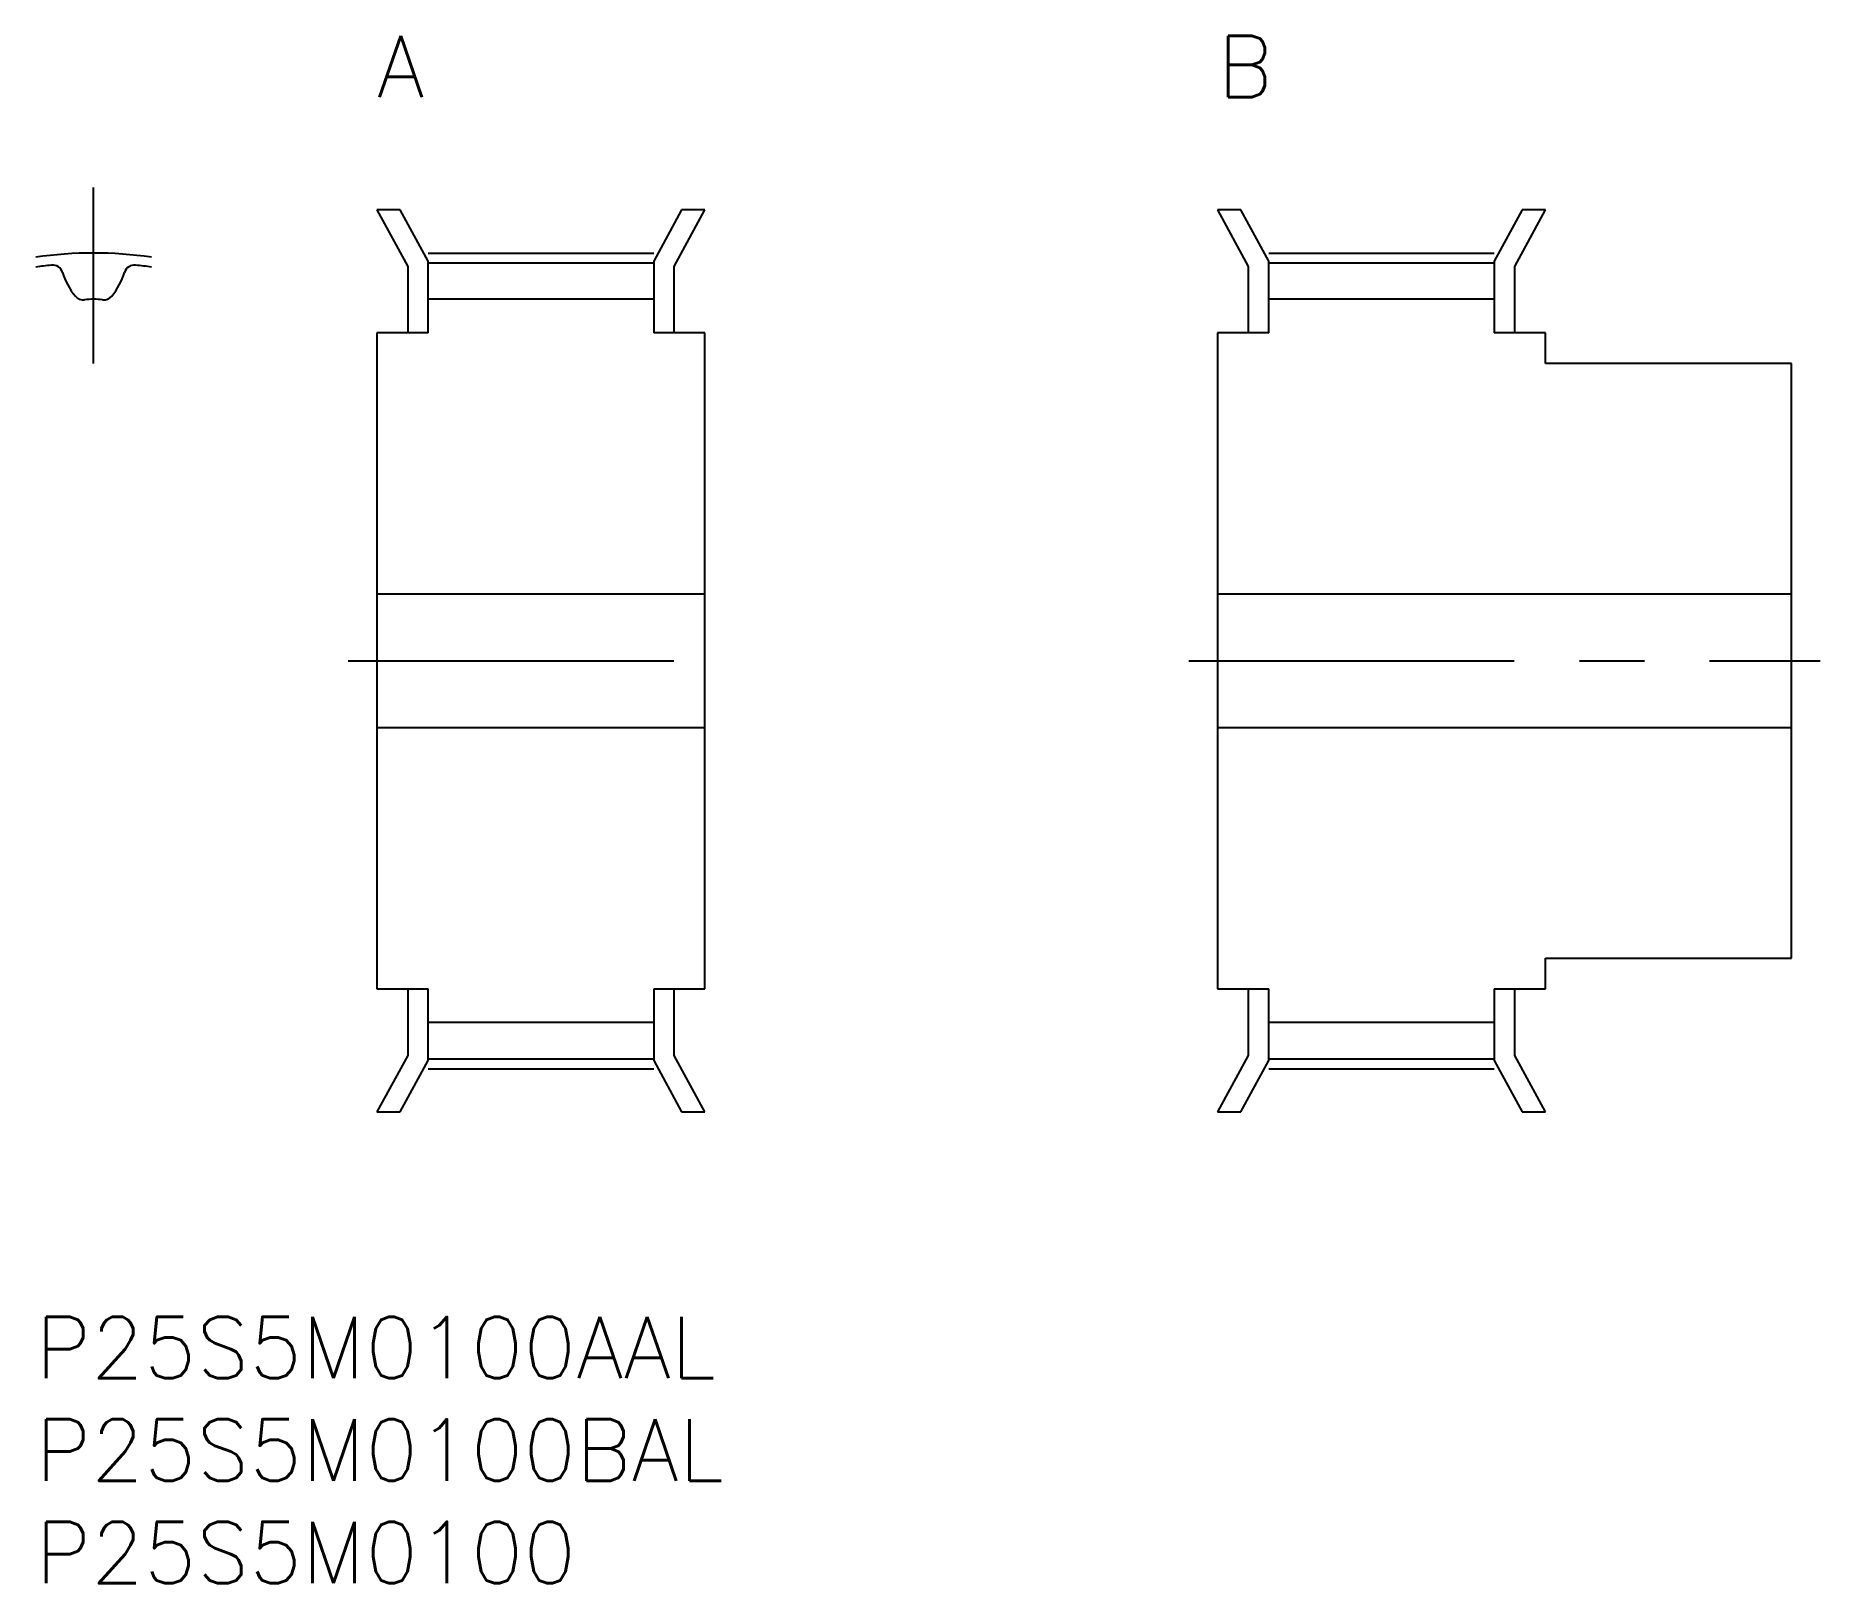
# Model space of a CAD drawing. Extents: x 0 to 87, y -13 to 62.5.
import ezdxf

# ---------------------------------------------------------------- set-up
doc = ezdxf.new("R2010")
doc.units = 0
doc.header["$LTSCALE"] = 0.5
doc.linetypes.add('CENTER', pattern=[50.8, 31.75, -6.35, 6.35, -6.35])
for name, color, linetype in [('MSM_CENTER', 1, 'CENTER'), ('MSM_CONTINUOUS', 7, 'CONTINUOUS'), ('MSM_PART_NUMBER', 7, 'CONTINUOUS')]:
    doc.layers.add(name, color=color, linetype=linetype)
doc.styles.get("Standard").update_dxf_attribs({"font": 'txt.shx', "height": 1, "bigfont": 'bigfont.shx'})

# ---------------------------------------------------------------- blocks, each defined once
blk = doc.blocks.new('*U36')
at = {"layer": 'MSM_PART_NUMBER'}
blk.add_text('A', height=3, dxfattribs=at).set_placement((16.645, 59.5))
blk = doc.blocks.new('*U37')
at = {"layer": 'MSM_PART_NUMBER'}
blk.add_text('B', height=3, dxfattribs=at).set_placement((57.645, 59.5))
blk = doc.blocks.new('*U38')
at = {"layer": 'MSM_PART_NUMBER'}
blk.add_text('P25S5M0100', height=3, dxfattribs=at).set_placement((0, -13))
blk = doc.blocks.new('*U39')
at = {"layer": 'MSM_PART_NUMBER'}
blk.add_text('P25S5M0100BAL', height=3, dxfattribs=at).set_placement((0, -8))
blk = doc.blocks.new('*U40')
at = {"layer": 'MSM_PART_NUMBER'}
blk.add_text('P25S5M0100AAL', height=3, dxfattribs=at).set_placement((0, -3))

msp = doc.modelspace()

# ---------------------------------------------------------------- linework, layer by layer
at = {"layer": 'MSM_CENTER'}
for p, q in [((2.822, 46.506), (2.822, 55.1)), ((19.145, 51.895), (30.145, 51.895)), ((60.145, 51.895), (71.145, 51.895)), ((15.245, 32), (34.045, 32)), ((56.245, 32), (87.045, 32)), ((19.145, 12.105), (30.145, 12.105)), ((60.145, 12.105), (71.145, 12.105))]:
    msp.add_line(p, q, dxfattribs=at)
msp.add_arc((2.822, 32), 19.895, 81.84432, 98.15568, dxfattribs=at)
at = {"layer": 'MSM_CONTINUOUS'}
for p, q in [((17.783, 54), (16.645, 54)), ((16.645, 54), (18.145, 51.245)), ((19.145, 51.5), (17.783, 54)), ((31.506, 54), (30.145, 51.5)), ((31.145, 51.245), (32.645, 54)), ((32.645, 54), (31.506, 54)), ((58.783, 54), (57.645, 54)), ((57.645, 54), (59.145, 51.245)), ((60.145, 51.5), (58.783, 54)), ((72.506, 54), (71.145, 51.5)), ((72.145, 51.245), (73.645, 54)), ((73.645, 54), (72.506, 54)), ((19.145, 48), (19.145, 51.5)), ((19.145, 51.415), (30.145, 51.415)), ((30.145, 51.5), (30.145, 48)), ((60.145, 48), (60.145, 51.5)), ((60.145, 51.415), (71.145, 51.415)), ((71.145, 51.5), (71.145, 48)), ((18.145, 51.245), (18.145, 48)), ((31.145, 48), (31.145, 51.245)), ((59.145, 51.245), (59.145, 48)), ((72.145, 48), (72.145, 51.245)), ((30.145, 49.645), (19.145, 49.645)), ((71.145, 49.645), (60.145, 49.645)), ((16.645, 48), (16.645, 16)), ((19.145, 48), (16.645, 48)), ((32.645, 48), (30.145, 48)), ((32.645, 16), (32.645, 48)), ((57.645, 48), (57.645, 16)), ((60.145, 48), (57.645, 48)), ((73.645, 48), (71.145, 48)), ((73.645, 46.5), (73.645, 48)), ((85.645, 46.5), (73.645, 46.5)), ((85.645, 17.5), (85.645, 46.5)), ((32.645, 35.25), (16.645, 35.25)), ((85.645, 35.25), (57.645, 35.25)), ((16.645, 28.75), (32.645, 28.75)), ((57.645, 28.75), (85.645, 28.75)), ((73.645, 16), (73.645, 17.5)), ((73.645, 17.5), (85.645, 17.5)), ((16.645, 16), (19.145, 16)), ((18.145, 16), (18.145, 12.755)), ((19.145, 12.5), (19.145, 16)), ((30.145, 16), (30.145, 12.5)), ((30.145, 16), (32.645, 16)), ((31.145, 12.755), (31.145, 16)), ((57.645, 16), (60.145, 16)), ((59.145, 16), (59.145, 12.755)), ((60.145, 12.5), (60.145, 16)), ((71.145, 16), (71.145, 12.5)), ((71.145, 16), (73.645, 16)), ((72.145, 12.755), (72.145, 16)), ((30.145, 14.355), (19.145, 14.355)), ((71.145, 14.355), (60.145, 14.355)), ((18.145, 12.755), (16.645, 10)), ((17.783, 10), (19.145, 12.5)), ((19.145, 12.585), (30.145, 12.585)), ((30.145, 12.5), (31.506, 10)), ((32.645, 10), (31.145, 12.755)), ((59.145, 12.755), (57.645, 10)), ((58.783, 10), (60.145, 12.5)), ((60.145, 12.585), (71.145, 12.585)), ((71.145, 12.5), (72.506, 10)), ((73.645, 10), (72.145, 12.755)), ((16.645, 10), (17.783, 10)), ((31.506, 10), (32.645, 10)), ((57.645, 10), (58.783, 10)), ((72.506, 10), (73.645, 10))]:
    msp.add_line(p, q, dxfattribs=at)
for centre, radius, start, end in [((2.822, 32), 19.415, 96.04126, 98.35874), ((0.832, 50.81), 0.5, 16.70414, 96.04126), ((4.447, 51.895), 3.275, 196.70414, 219.99096), ((1.197, 51.895), 3.275, 320.00904, 343.29586), ((4.813, 50.81), 0.5, 83.95874, 163.29586), ((2.822, 32), 19.415, 81.64126, 83.95874), ((2.321, 50.112), 0.5, 219.99096, 277.62736), ((2.822, 46.37), 3.275, 82.37264, 97.62736), ((3.323, 50.112), 0.5, 262.37264, 320.00904)]:
    msp.add_arc(centre, radius, start, end, dxfattribs=at)

# ---------------------------------------------------------------- block references
for name in ['*U36', '*U37', '*U40', '*U39', '*U38']:
    msp.add_blockref(name, (0, 0), dxfattribs=at)

doc.saveas('drawing.dxf')
